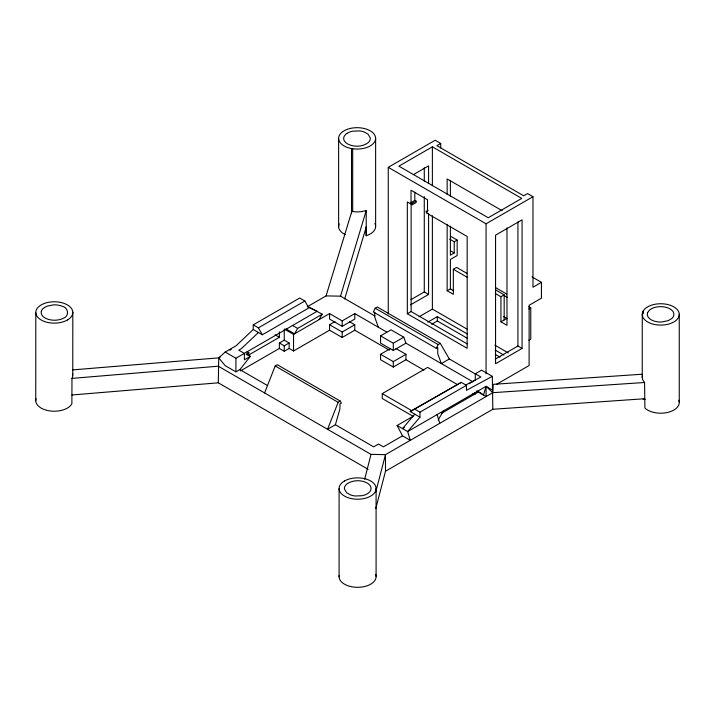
<?xml version="1.0" encoding="UTF-8"?>
<svg xmlns="http://www.w3.org/2000/svg" width="715" height="715" viewBox="0 0 715 715"><rect width="100%" height="100%" fill="white"/><g stroke="black" fill="none" stroke-linecap="round" stroke-linejoin="round"><path stroke-width="1.07" d="M35.75 400.74L35.804 312.652M36.036 398.648A18.51 10.689 0 0 0 49.791 410.919A18.51 10.689 0 0 0 71.884 403.805L71.974 378.387L72.662 376.492A18.51 10.68 0.1 0 0 72.564 373.704M72.769 375.098L72.814 312.267M307.799 306.449L326.067 295.903L351.807 211.417L355.096 211.81A18.51 10.698 0 0 0 362.291 211.452L366.223 210.523L366.223 235.771L366.715 235.584A18.51 10.689 0 0 0 374.91 223.455M374.785 312.169L374.785 317.308L378.387 327.247M440.717 147.925L440.717 143.456L435.158 140.247L388.254 167.328L388.254 313.93M411.009 202.595L411.027 190.235L427.516 199.735L427.499 212.114L426.238 211.39L426.238 212.847L467.163 236.477L467.163 348.294L407.327 313.742L407.327 201.934L412.26 204.767L416.067 202.577L416.067 201.121L414.807 200.397L411.009 202.595L412.26 203.319L416.067 201.121M375.75 508.624L385.492 471.248L492.814 409.275L492.322 376.349L481.597 370.156L475.314 373.784L475.269 380.121L468.977 383.749M253.235 329.508L262.351 334.763L308.817 307.933L304.867 301.015L299.71 298.03L253.235 324.86L253.235 329.508L236.147 345.738L225.189 352.057L218.736 357.866L218.298 382.811L368.136 469.317M642.49 375.527L642.356 376.054A18.51 10.689 0 0 0 642.964 380.21L644.573 382.489L644.894 408.033A18.51 10.68 0 0 0 667.587 412.448A18.51 10.68 0 0 0 678.83 400.239M364.641 479.282L371.022 454.391L218.298 366.214L71.974 378.387M375.741 492.027L385.483 454.651L492.814 392.678L644.573 382.489M340.286 401.088L338.15 402.322L327.542 429.286L335.389 424.755L339.938 408.9L339.938 403.957L341.386 403.126L340.286 401.088L277.331 364.739L275.195 365.973L264.595 392.946M492.322 389.943L486.03 386.341L483.519 395.029L477.79 391.096M326.067 295.903L340.528 296.162L366.223 210.523M344.648 299.004L366.214 227.102L365.651 227.263M642.785 311.847L643.116 311.168A18.51 10.68 0 0 1 647.424 307.003L648.291 306.52A18.51 10.68 0 0 1 674.156 307.057A18.51 10.68 0 0 1 673.789 322A18.51 10.68 0 0 1 647.906 322.108L647.066 321.607A18.51 10.68 0 0 1 642.785 311.847L642.785 314.046M643.116 399.274L645.261 399.283M449.324 358.975L440.279 343.361L377.323 307.012L375.205 308.228L373.328 311.981L436.293 348.33L437.741 347.49L437.741 353.657L441.352 363.595L449.324 358.975L476.065 374.41M436.293 348.33L438.17 344.576L440.279 343.361M438.17 420.009L443.345 410.982M307.271 306.136L322.242 314.207L297.637 328.408L294.5 333.834L285.964 328.909M319.096 319.632L322.242 314.207M72.653 369.887L218.736 357.866L225.189 365.66L235.914 371.854L239.882 369.61L250.366 356.32L246.693 354.202L248.963 352.879L247.041 351.771M414.798 414.2L402.5 428.607L404.386 427.516M492.322 376.349L466.43 390.354L466.43 385.349L419.955 412.171L419.955 417.185L407.657 431.583L410.276 440.333L402.5 435.846L397.111 425.497L413.199 416.21M258.401 332.484L241.304 348.714L238.792 350.171L244.351 353.38L244.396 359.77L250.366 356.32M229.837 350.252L231.499 348.938M246.255 354.783L248.963 352.879L246.264 354.479M432.378 146.825L398.89 166.157L488.238 217.753L521.736 198.413L432.378 146.825L432.378 185.721M440.717 143.456L436.874 145.681L523.711 195.821L527.563 193.595L532.97 196.714L532.97 287.224L541.434 282.336L541.434 298.173L529.118 305.287L529.118 365.526L496.585 384.312M413.422 174.612L428.58 165.862L428.58 183.594M426.238 211.39L428.142 210.29M253.235 324.86L258.401 327.845L304.867 301.015M218.736 357.866L220.497 356.848M235.914 371.854L235.914 358.251L317.165 311.284L307.709 306.958M247.971 355.427L279.377 337.292L279.377 331.84M240.356 370.96L279.377 348.437L284.248 351.253L289.128 348.437L289.128 342.986L284.248 340.17L284.248 329.025L293.543 334.388L329.552 313.59L342.181 320.883L354.774 313.608L386.735 332.064M449.699 239.159L454.231 241.768L457.171 240.07L457.171 255.541L450.379 259.465L450.379 288.887L453.516 290.701M279.377 348.437L279.377 342.986L284.248 340.17M388.254 167.328L486.066 223.795L532.97 196.714M279.377 342.986L284.248 345.801L289.128 342.986M289.128 348.437L293.543 350.985L329.552 330.187L329.552 324.735L334.951 321.625M454.231 241.768L454.231 252.967L450.379 255.192L450.379 226.172M329.552 313.59L329.552 319.042L342.181 326.335L354.774 319.06L354.774 313.608M329.552 324.735L342.181 332.028L354.774 324.753L354.774 330.205L389.38 350.18M447.143 224.331L447.143 290.755L453.337 294.33L453.337 269.26L456.572 267.392L467.047 273.443M329.552 330.187L342.181 337.48L354.774 330.205M411.009 299.612L424.272 291.961L428.58 294.446L428.58 213.526M410.58 304.831L428.58 294.446M407.327 313.742L411.134 311.543L467.118 343.861M447.143 290.755L450.379 288.887M405.959 343.164L393.295 350.475L380.559 343.12L380.559 335.88L391.042 329.83L403.778 337.185L405.959 343.164L472.865 381.783M419.115 316.745L432.378 309.094L466.967 329.061M427.811 322.134L437.33 316.647L467.235 333.914M380.559 335.88L393.295 343.236L403.778 337.185M431.619 324.261L437.33 320.972L467.235 338.24M423.888 370.111L405.959 359.752L393.295 367.063L380.559 359.717L380.559 354.265L390.506 348.518M495.227 293.445L500.938 296.743L504.173 294.875L504.173 319.945M380.559 354.265L393.295 361.62L405.959 354.309L405.959 359.752M500.938 296.743L500.938 321.813L507.051 318.282M413.038 416.282L382.248 398.514L382.248 393.625L427.668 367.403L457.529 384.643M528.877 309.041L530.771 307.942L530.771 339.125L528.877 340.224M495.2 359.153L517.928 346.033L522.075 348.428L522.075 219.845L495.558 235.155L495.558 363.738L522.075 348.428M419.955 417.185L410.222 411.563L461.264 382.364L466.43 385.349M410.222 411.563L461.264 382.364M641.936 374.24L493.261 384.33L492.814 392.678L486.03 386.341L407.657 431.583L397.111 425.497M402.5 435.846L383.419 446.857L378.548 444.042L373.677 446.857L335.389 424.755M441.513 413.315L478.353 392.043L486.137 396.539L486.03 386.341M466.01 384.893L480.873 376.993L475.314 373.784M71.956 394.984L218.298 382.811M492.814 409.275L644.313 398.747M371.022 454.391L385.483 454.651L385.492 471.248M351.53 148.559L352.701 148.747A18.51 10.689 0 0 0 369.61 146.262L370.477 145.771A18.51 10.689 0 0 0 370.227 130.818A18.51 10.689 0 0 0 344.344 130.639A18.51 10.689 0 0 0 343.459 145.583L344.308 146.083A18.51 10.689 0 0 0 351.53 148.559L351.548 213.222M502.162 210.71L447.143 178.947L447.143 194.444M531.987 276.884L541.434 282.336M450.495 236.218L457.171 240.07M450.37 250.742L454.231 252.967M495.379 287.51L506.855 294.142M528.859 306.842L530.771 307.942M495.602 289.924L504.173 294.875M503.387 295.116L507.194 297.315M453.337 269.26L467.619 277.509M503.387 316.548L507.194 318.747M500.938 321.813L506.98 325.307L506.98 227.888M494.834 345.148L508.285 352.915M495.218 350.073L503.905 355.087M495.218 354.39L500.044 357.178M375.205 308.228L438.17 344.576M340.528 296.162L374.901 316.003M349.367 321.634L354.774 324.753M395.949 348.527L405.959 354.309M472.937 393.536L474.858 394.653L474.885 392.589M292.569 325.486L297.637 328.408M414.798 409.195L419.955 412.171M382.248 393.625L412.072 410.839M275.06 334.799L279.377 337.292M275.195 365.973L338.15 402.322M225.189 352.057L235.914 358.251M239.882 369.61L267.642 385.635M476.655 390.926L478.353 392.043M258.401 327.845L262.351 334.763M437.133 414.575L439.743 423.316M366.223 235.771L365.874 227.924M679.25 314.225L679.25 402.322M643.116 311.168L643.116 313.402M642.249 314.618L642.249 377.457M517.928 221.882L517.928 346.033M486.066 223.795L486.066 373.731M450.379 180.421L450.379 196.044M437.33 316.647L437.33 320.972M432.378 215.733L432.378 309.094M424.272 167.81L424.272 181.109M424.272 196.625L424.272 291.961M414.807 192.165L414.807 200.397M412.26 203.319L412.26 204.767M411.134 203.051L411.134 311.543M393.295 343.236L393.295 350.475M393.295 361.62L393.295 367.063M376.09 488.345L376.09 576.442M375.625 138.147L375.634 226.217M352.701 148.747L352.709 211.569M342.181 320.883L342.181 326.335M342.181 332.028L342.181 337.48M339.089 488.738L339.089 576.835M338.624 138.585L338.633 226.655M293.543 334.388L293.543 350.985M284.248 345.801L284.248 351.253M375.67 574.36A18.51 10.68 0 0 1 358.537 587.31A18.51 10.68 0 0 1 339.205 575.441M345.22 234.618A18.51 10.689 0 0 1 339.169 223.884M41.381 311.088L41.184 313.09L41.881 315.056A13.326 7.695 0 0 0 45.76 318.354L47.145 318.962A13.326 7.695 0 0 0 63.331 318.291C69.784 316.066 68.345 307.227 61.803 306.109A13.326 7.695 0 0 0 53.509 304.858L46.993 306.163L43.338 308.299A13.326 7.695 0 0 0 41.381 311.088M647.486 312.884C646.324 316.691 650.051 319.632 653.251 320.767A13.326 7.695 0 0 0 661.545 322.009L668.06 320.704L671.716 318.568A13.326 7.695 0 0 0 673.673 315.789L673.879 313.778L673.173 311.812A13.326 7.695 0 0 0 669.303 308.514L667.908 307.906A13.326 7.695 0 0 0 651.723 308.585L649.443 310.104L647.486 312.884M346.882 133.437L345.837 134.241A13.326 7.704 0 0 0 347.034 143.59C353.389 147.272 362.21 147.156 368.127 142.687A13.326 7.704 0 0 0 370.272 137.888L368.002 134.125L364.293 132.025A13.326 7.704 0 0 0 359.466 130.899L352.584 131.194A13.326 7.704 0 0 0 346.882 133.437M347.651 483.412L346.596 484.216A13.326 7.695 0 0 0 344.433 488.997L346.704 492.76L350.404 494.869A13.326 7.695 0 0 0 355.221 496.004L362.103 495.709A13.326 7.695 0 0 0 367.814 493.475L368.869 492.671A13.326 7.695 0 0 0 367.689 483.331C361.692 479.801 353.621 479.863 347.651 483.412M67.63 319.882L66.763 320.365A18.51 10.689 0 0 1 40.898 319.82A18.51 10.689 0 0 1 41.264 304.867A18.51 10.689 0 0 1 67.147 304.769L67.996 305.269A18.51 10.689 0 0 1 67.63 319.882M344.416 481.043L344.264 481.124A18.51 10.68 0 0 0 344.46 496.067A18.51 10.68 0 0 0 370.343 496.281A18.51 10.68 0 0 0 371.273 481.347L370.433 480.846A18.51 10.68 0 0 0 363.211 478.362L362.049 478.174A18.51 10.68 0 0 0 345.131 480.641L344.416 481.043"/></g></svg>
